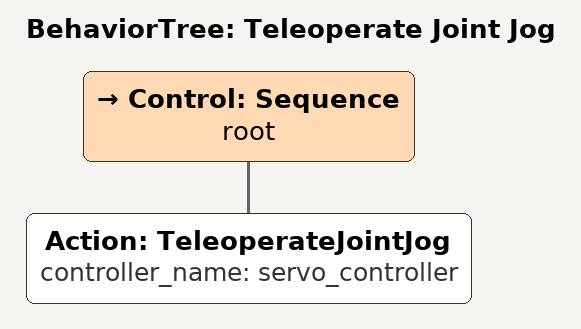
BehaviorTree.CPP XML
<?xml version="1.0"?>
<root BTCPP_format="4" main_tree_to_execute="Teleoperate Joint Jog">
    <BehaviorTree ID="Teleoperate Joint Jog" _description="Teleoperate the robot in joint jog mode from the Web UI">
        <Control ID="Sequence" name="root">
            <Action ID="TeleoperateJointJog" controller_name="servo_controller"/>
        </Control>
    </BehaviorTree>
</root>
